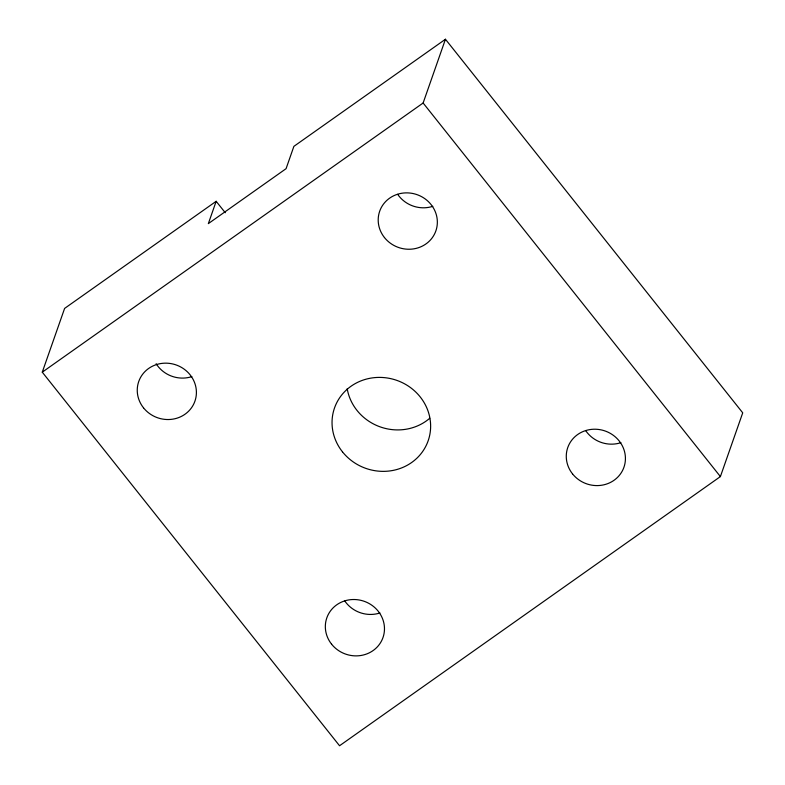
<?xml version="1.0" encoding="UTF-8"?>
<svg xmlns="http://www.w3.org/2000/svg" width="785" height="785" viewBox="0 0 785 785"><rect width="100%" height="100%" fill="white"/><g stroke="black" fill="none" stroke-linecap="round" stroke-linejoin="round"><path stroke-width="1.18" d="M216.16 201.303L208.349 223.617L286.074 168.677L293.884 146.363L445.448 39.25L742.728 412.832L720.394 476.583L339.552 745.75L42.272 372.168L64.606 308.417L216.16 201.303L225.266 212.735M42.272 372.168L423.125 103.002L445.448 39.25M423.125 103.002L720.394 476.583M429.729 418.277A49.612 46.649 19.3 0 1 380.097 426.854A49.612 46.649 19.3 0 1 347.205 388.761M191.864 376.623A29.771 27.995 19.3 0 1 156.136 363.73M432.81 206.327A29.771 27.995 19.3 0 1 397.681 194.346M620.886 442.681A29.771 27.995 19.3 0 1 585.747 430.7M379.94 612.967A29.771 27.995 19.3 0 1 344.801 600.986M342.476 451.846A49.612 46.649 19.3 0 0 427.04 443.653A49.612 46.649 19.3 0 0 374.494 377.634A49.612 46.649 19.3 0 0 342.476 451.846M384.454 237.541A29.771 27.995 19.3 0 0 435.194 232.625A29.771 27.995 19.3 0 0 403.667 193.012A29.771 27.995 19.3 0 0 384.454 237.541M143.508 407.827A29.771 27.995 19.3 0 0 194.248 402.921A29.771 27.995 19.3 0 0 162.721 363.298A29.771 27.995 19.3 0 0 143.508 407.827M331.584 644.171A29.771 27.995 19.3 0 0 382.324 639.265A29.771 27.995 19.3 0 0 350.797 599.652A29.771 27.995 19.3 0 0 331.584 644.171M572.53 473.885A29.771 27.995 19.3 0 0 623.27 468.979A29.771 27.995 19.3 0 0 591.743 429.356A29.771 27.995 19.3 0 0 572.53 473.885"/></g></svg>
